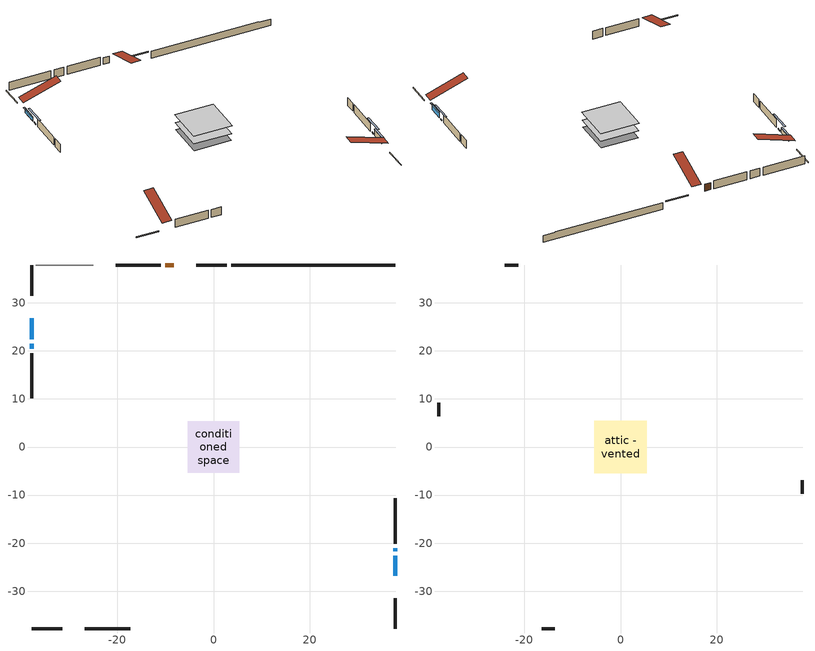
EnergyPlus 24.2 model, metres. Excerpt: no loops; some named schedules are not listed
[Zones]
conditioned space
 floor adiabatic (AdiabaticFloorConstruction): -5.39,-5.39 -5.39,5.39 5.39,5.39 5.39,-5.39 z0.76
 floor foundation (Slab1 construction): -5.34,-5.34 -5.34,5.34 5.34,5.34 5.34,-5.34 z-1.37
 wall outside (RimJoist1 construction): 2.79,37.86 -3.61,37.86 / -37.86,-37.86 -31.46,-37.86 / -37.86,37.86 -37.86,31.46 / 37.86,-37.86 37.86,-31.46 z0.76:1.06
 wall outside (AdiabaticWallConstruction 1): -8.29,37.86 -10,37.86 z0.76:2.79
 wall outside (AdiabaticWallConstruction): 37.86,-26.78 37.86,-22.65 z0.76:2.57; -37.86,26.78 -37.86,22.42 z0.76:2.04; 37.86,-21.72 37.86,-21.04 / -37.86,21.49 -37.86,20.47 z0.76:1.06
 wall outside (Wall1 construction): -10.92,37.86 -20.37,37.86 / -26.78,-37.86 -17.33,-37.86 / -37.86,19.54 -37.86,10.1 / 37.86,-20.11 37.86,-10.66 z0.76:3.2
 wall foundation (FoundationWall1 construction): 3.72,37.86,-1.37 3.72,37.86,0.76 34.45,37.86,0.76 34.45,37.86,0.61 37.86,37.86,0.61 37.86,37.86,-1.37
 wall adiabatic (Wall3 construction): -25,37.86 -36.93,37.86 z0.76:3.2
 window (WindowConstruction): 37.86,-26.78 37.86,-22.65 z0.76:2.57
 window (WindowConstruction 1): -37.86,26.78 -37.86,22.42 z0.76:2.04
 window (WindowConstruction 2): 37.86,-21.72 37.86,-21.04 z0.76:1.06
 window (WindowConstruction 3): -37.86,21.49 -37.86,20.47 z0.76:1.06
 door (Door): -8.29,37.86 -9.99,37.86 z0.76:2.79
 ceiling adiabatic (AdiabaticFloorConstruction): 5.39,-5.39 5.39,5.39 -5.39,5.39 -5.39,-5.39 z0.76
attic - vented
 floor to conditioned space (Floor1 construction Reversed): -5.5,-5.5 -5.5,5.5 5.5,5.5 5.5,-5.5 z3.2
 wall outside (Wall2 construction): -21.3,37.86 -24.07,37.86 / -16.41,-37.86 -13.64,-37.86 / -37.86,9.17 -37.86,6.4 / 37.86,-9.74 37.86,-6.97 z0.76:3.2
 roof outside (Roof1 construction): -7.36,37.86,3.2 -7.36,27.15,6.77 -4.54,27.15,6.77 -4.54,37.86,3.2; -27.71,-37.86,3.2 -27.71,-27.15,6.77 -30.53,-27.15,6.77 -30.53,-37.86,3.2; -37.86,27.71,3.2 -27.15,27.71,6.77 -27.15,30.53,6.77 -37.86,30.53,3.2; 37.86,-27.71,3.2 27.15,-27.71,6.77 27.15,-30.53,6.77 37.86,-30.53,3.2
shading: 37.86,-22.44 37.86,-26.98 38.27,-26.98 38.27,-22.44 z2.77; -37.86,22.21 -37.86,26.98 -38.27,26.98 -38.27,22.21 z2.24; 37.86,-18.4 37.86,-24.36 38.27,-24.36 38.27,-18.4 z3.7; -37.86,17.83 -37.86,24.13 -38.27,24.13 -38.27,17.83 z3.7
[Building]
Building 1: Terrain=Suburbs
[Site:Location]
Winnipeg Intl AP_MB: Latitude {deg}=49.91; Longitude {deg}=-97.24; Time Zone {hr}=-6; Elevation {m}=239; Keep Site Location Information=Yes
[Site:GroundTemperature:Shallow]
-2.46526, -5.11642, -5.32873, -4.07063, 0.979979, 6.00706, 10.3653, 13.1261, 13.3606, 11.1152, 6.8681, 1.99523
[Site:WaterMainsTemperature]
Calculation Method=Schedule; Temperature Schedule=mains temperature schedule
[Material] Roughness=Rough; Thermal Absorptance=0.9
Name | Thickness {m} | Conductivity {W/m-K} | Density {kg/m3} | Specific Heat {J/kg-K} | Solar Absorptance | Visible Absorptance
asphalt or fiberglass shingles | 0.00635 | 0.162714 | 1121.4 | 1465.45 | 0.84 | 0.84
ceiling loosefill ins | 0.338667 | 0.0480833 | 16.02 | 1046.75 | 0.7 | 0.7
ceiling stud and cavity | 0.1397 | 0.191173 | 65.682 | 1177.47 | 0.7 | 0.7
concrete 4.0 in. | 0.1016 | 1.803125 | 2242.8 | 837.4 | 0.7 | 0.7
concrete 8.0 in. | 0.2032 | 1.803125 | 2242.8 | 837.4 | 0.7 | 0.7
door material | 0.04445 | 0.053851 | 512.64 | 1214.23 | 0.7 | 0.7
exterior vertical ins | 0.0454343 | 0.029427 | 32.04 | 1214.23 | 0.7 | 0.7
floor covering | 0.0127 | 0.0433444 | 54.468 | 1339.84 | 0.6 | 0.6
floor rigid ins; wall rigid ins | 0.512978 | 0.029427 | 32.04 | 1214.23 | 0.7 | 0.7
floor stud and cavity | 0.1397 | 1.75129 | 37.0049 | 1207.88 | 0.7 | 0.7
furniture material conditioned space 1 | 0.1524 | 0.115458 | 640.8 | 1214.23 | 0.6 | 0.6
gypsum board | 0.0127 | 0.160291 | 801 | 837.4 | 0.6 | 0.6
gypsum board 1 | 0.0127 | 0.160291 | 801 | 837.4 | 0.7 | 0.7
osb sheathing 0.5 in. | 0.0127 | 0.115458 | 512.64 | 1214.23 | 0.7 | 0.7
osb sheathing 0.5 in. 1 | 0.0127 | 0.115458 | 512.64 | 1214.23 | 0.4 | 0.4
osb sheathing 0.75 in. | 0.01905 | 0.115458 | 512.64 | 1214.23 | 0.7 | 0.7
osb sheathing 2.0 in. | 0.0508 | 0.115458 | 512.64 | 1214.23 | 0.7 | 0.7
rim joist stud and cavity | 0.0508 | 0.031136 | 125.044 | 1163.47 | 0.6 | 0.6
wall stud and cavity | 0.1397 | 0.0988026 | 139.0536 | 1170.24 | 0.7 | 0.7
wall stud and cavity 1 | 0.0889 | 6.1454 | 50.32683 | 1063.81 | 0.6 | 0.6
wall stud and cavity 2 | 0.1397 | 0.0885923 | 139.0536 | 1170.24 | 0.7 | 0.7
wall stud and cavity 3 | 0.0889 | 0.380278 | 52.3479 | 1209.89 | 0.7 | 0.7
wall stud and cavity 4 | 0.0889 | 0.391764 | 83.0341 | 1211.67 | 0.7 | 0.7
wood siding | 0.0254 | 0.102417 | 544.68 | 1172.36 | 0.4 | 0.4
wood siding 1 | 0.00254 | 0.102417 | 544.68 | 1172.36 | 0.4 | 0.4
wood siding 2; wood siding 3; wood siding 4 | 0.0254 | 0.102417 | 544.68 | 1172.36 | 0.7 | 0.7
[WindowMaterial:SimpleGlazingSystem]
Name | U-Factor {W/m2-K} | Solar Heat Gain Coefficient
WindowMaterial | 1.584162 | 0.59
WindowMaterial 1 | 1.67558 | 0.57
WindowMaterial 2 | 2.39725 | 0.37
[Construction]
AdiabaticFloorConstruction: floor stud and cavity, floor rigid ins, osb sheathing 0.75 in., floor covering
AdiabaticWallConstruction: wood siding 3, wall rigid ins, wall stud and cavity 3, gypsum board
AdiabaticWallConstruction 1: wood siding 4, wall rigid ins, wall stud and cavity 3, gypsum board
Door: door material
Floor1 construction Reversed: gypsum board, ceiling stud and cavity, ceiling loosefill ins
FoundationWall1 construction: concrete 8.0 in., gypsum board 1
furniture construction conditioned space 1: furniture material conditioned space 1
PartitionWallConstruction: gypsum board, wall stud and cavity 4, gypsum board
RimJoist1 construction: wood siding 2, osb sheathing 2.0 in., rim joist stud and cavity
Roof1 construction: asphalt or fiberglass shingles
Slab1 construction: concrete 4.0 in.
Wall1 construction: wood siding, osb sheathing 0.5 in., wall stud and cavity, gypsum board
Wall2 construction: wood siding 1, wall stud and cavity 1
Wall3 construction: osb sheathing 0.5 in. 1, wall stud and cavity 2, gypsum board
WindowConstruction: WindowMaterial
WindowConstruction 1: WindowMaterial 1
WindowConstruction 2; WindowConstruction 3: WindowMaterial 2
[Zone] Multiplier=1; Part of Total Floor Area=Yes
Name | Volume {m3}
attic - vented | 70.1151
conditioned space | 575.6
[Space]
Name | Zone | Volume {m3}
attic - vented 1 | attic - vented | 70.1151
conditioned space 1 | conditioned space | 575.6
[ZoneInfiltration:EffectiveLeakageArea]
infil attic - vented 1: Zone or Space=attic - vented 1; Schedule=Always On Discrete; Effective Air Leakage Area {cm2}=4032; Stack Coefficient=0.000417866; Wind Coefficient=1.38114e-05
[ZoneMixing]
whole house fan mix: Zone or Space=attic - vented; Schedule=Always On Continuous; Design Flow Rate Calculation Method=Flow/Zone; Design Flow Rate {m3/s}=0; Source Zone or Space=conditioned space
[SurfaceProperty:ExposedFoundationPerimeter]
Slab1: Exposed Perimeter Calculation Method=TotalExposedPerimeter; Total Exposed Perimeter {m}=34.138
[InternalMass] Zone or ZoneList=conditioned space; Space or SpaceList=conditioned space 1
Name | Construction | Surface Area {m2}
furniture mass conditioned space 1 | furniture construction conditioned space 1 | 92.1201
partition wall mass | PartitionWallConstruction | 230.3
[Lights]
interior lighting: Zone or ZoneList or Space or SpaceList=conditioned space 1; Schedule=interior lighting schedule; Design Level Calculation Method=LightingLevel; Lighting Level {W}=343.2; Return Air Fraction=0; Fraction Radiant=0.6; Fraction Visible=0.2; Fraction Replaceable=1
[People]
occupants: Zone or ZoneList or Space or SpaceList=conditioned space 1; Number of People Schedule=occupants schedule; Number of People Calculation Method=People; Number of People=3; Fraction Radiant=0.314171; Sensible Heat Fraction=0.56303; Activity Level Schedule=occupants activity schedule; Carbon Dioxide Generation Rate {m3/s-W}=0; Enable ASHRAE 55 Comfort Warnings=No; Mean Radiant Temperature Calculation Type=EnclosureAveraged
[ElectricEquipment] Zone or ZoneList or Space or SpaceList=conditioned space 1; Design Level Calculation Method=EquipmentLevel
Name | Schedule | Design Level {W} | Fraction Latent | Fraction Radiant | Fraction Lost
clothes dryer | clothes dryer schedule | 140.772 | 0.015 | 0.081 | 0.85
clothes washer | clothes washer schedule | 32.1985 | 0.03 | 0.162 | 0.7
cooking range | cooking range schedule | 208.969 | 0.08 | 0.432 | 0.2
dishwasher | dishwasher schedule | 66.8632 | 0.3 | 0.18 | 0.4
fridge | fridge schedule | 72.9452 | 0 | 0.6 | 0
mech vent house fan | mech vent house fan schedule | 0 | 0 | 0 | 1
mech vent house fan cfis | mech vent house fan cfis schedule | 0 | 0 | 0 | 0
misc plug loads | misc plug loads schedule | 494.7 | 0.045 | 0.513 | 0.1
whole house fan | Always On Discrete | 0 | 0 | 0 | 1
[OtherEquipment] Zone or ZoneList or Space or SpaceList=conditioned space 1; Design Level Calculation Method=EquipmentLevel
Name | Fuel Type | Schedule | Design Level {W} | Fraction Latent | Fraction Radiant | Fraction Lost
clothes dryer 1 | Electricity | clothes dryer schedule | 0 | 0.015 | 0.081 | 0.85
cooking range 1 | Electricity | cooking range schedule | 0 | 0.08 | 0.432 | 0.2
general water use latent | None | general water use schedule | 59.3978 | 1 | 0 | 0
general water use sensible | None | general water use schedule | -58.539 | 0 | 0.6 | 0
mech vent house fan latent load | None | Always On Discrete | 0 | 1 | 0 | 0
mech vent house fan sensible load | None | Always On Discrete | 0 | 0 | 0 | 0
water heater energy adjustment1 | Electricity | Always On Discrete | 0.01 | 0 | 0 | 1
[ZoneInfiltration:DesignFlowRate] Zone or ZoneList or Space or SpaceList=conditioned space 1; Schedule=Always On Discrete; Design Flow Rate Calculation Method=Flow/Zone; Design Flow Rate {m3/s}=0
infil flow; natural vent flow; whole house fan flow
[ZoneControl:Thermostat]
conditioned space Thermostat: Zone or ZoneList=conditioned space; Control Type Schedule=conditioned space Thermostat Schedule; Control 1=conditioned space temperature setpoint; Temperature Difference Between Cutout And Setpoint {deltaC}=0
[ZoneHVAC:Baseboard:Convective:Electric]
electric baseboard: Availability Schedule=Always On Discrete; Heating Design Capacity {W}=9295.63; Efficiency=1
[Zone equipment]
conditioned space: electric baseboard
[Foundation:Kiva]
Foundation Kiva 1: Initial Indoor Air Temperature {C}=21; Wall Height Above Grade {m}=0.759988; Wall Depth Below Slab {m}=0.2032; Custom Block Material Name 1=exterior vertical ins; Custom Block Depth 1 {m}=2.13; Custom Block X Position 1 {m}=0.2159; Custom Block Z Position 1 {m}=0
[Foundation:Kiva:Settings]
Soil Conductivity {W/m-K}=0.849921; Soil Density {kg/m3}=1842.3; Soil Specific Heat {J/kg-K}=418.7; Ground Solar Absorptivity=0.9; Ground Thermal Absorptivity=0.9; Ground Surface Roughness {m}=0.03; Far-Field Width {m}=40; Deep-Ground Boundary Condition=ZeroFlux; Deep-Ground Depth {m}=40; Minimum Cell Dimension {m}=0.2; Maximum Cell Growth Coefficient=3; Simulation Timestep=Timestep
[Exterior:Lights]
exterior lighting: Schedule=exterior lighting schedule; Design Level {W}=75.6
[EnergyManagementSystem:GlobalVariable]
infil_program_Qfan
infil_program_Qinf
natural_vent_program_Qnv
natural_vent_program_Qwhf
[EnergyManagementSystem:Sensor]
Name | Output:Variable or Output:Meter Index Key | Output:Variable or Output:Meter
airflow_gain | infil flow | Infiltration Sensible Heat Gain Energy
airflow_gain_1 | natural vent flow | Infiltration Sensible Heat Gain Energy
airflow_gain_2 | whole house fan flow | Infiltration Sensible Heat Gain Energy
airflow_loss | infil flow | Infiltration Sensible Heat Loss Energy
airflow_loss_1 | natural vent flow | Infiltration Sensible Heat Loss Energy
airflow_loss_2 | whole house fan flow | Infiltration Sensible Heat Loss Energy
clg_load_cond |  | Cooling:EnergyTransfer:Zone:CONDITIONED SPACE
clg_sp_s; clg_sp_s_1 | cooling setpoint | Schedule Value
clothes_dryer_exhaust_0_sch_s | clothes dryer exhaust 0 schedule | Schedule Value
conditioned_space_clg_unmet_s | conditioned space | Zone Cooling Setpoint Not Met Time
conditioned_space_htg_unmet_s | conditioned space | Zone Heating Setpoint Not Met Time
cool_season | cooling season schedule | Schedule Value
fridge_tin_s; tin_s; tin_s_1 | conditioned space | Zone Mean Air Temperature
htg_load_cond |  | Heating:EnergyTransfer:Zone:CONDITIONED SPACE
htg_sp_s; htg_sp_s_1 | heating setpoint | Schedule Value
ig_ee_conv | clothes dryer | Electric Equipment Convective Heating Energy
ig_ee_conv_2 | cooking range | Electric Equipment Convective Heating Energy
ig_ee_conv_4 | fridge | Electric Equipment Convective Heating Energy
ig_ee_conv_5 | misc plug loads | Electric Equipment Convective Heating Energy
ig_ee_conv_6 | whole house fan | Electric Equipment Convective Heating Energy
ig_ee_rad | clothes dryer | Electric Equipment Radiant Heating Energy
ig_ee_rad_2 | cooking range | Electric Equipment Radiant Heating Energy
ig_ee_rad_4 | fridge | Electric Equipment Radiant Heating Energy
ig_ee_rad_5 | misc plug loads | Electric Equipment Radiant Heating Energy
ig_ee_rad_6 | whole house fan | Electric Equipment Radiant Heating Energy
ig_lgt_conv | interior lighting | Lights Convective Heating Energy
ig_lgt_rad | interior lighting | Lights Radiant Heating Energy
ig_lgt_vis | interior lighting | Lights Visible Radiation Heating Energy
ig_oe_conv | clothes dryer 1 | Other Equipment Convective Heating Energy
ig_oe_conv_1 | cooking range 1 | Other Equipment Convective Heating Energy
ig_oe_conv_2 | general water use latent | Other Equipment Convective Heating Energy
ig_oe_conv_3 | general water use sensible | Other Equipment Convective Heating Energy
ig_oe_conv_4 | water heater energy adjustment1 | Other Equipment Convective Heating Energy
ig_oe_rad | clothes dryer 1 | Other Equipment Radiant Heating Energy
ig_oe_rad_1 | cooking range 1 | Other Equipment Radiant Heating Energy
ig_oe_rad_2 | general water use latent | Other Equipment Radiant Heating Energy
ig_oe_rad_3 | general water use sensible | Other Equipment Radiant Heating Energy
ig_oe_rad_4 | water heater energy adjustment1 | Other Equipment Radiant Heating Energy
ig_ppl_conv | occupants | People Convective Heating Energy
ig_ppl_rad | occupants | People Radiant Heating Energy
im_conv | furniture mass conditioned space 1 | Surface Inside Face Convection Heat Gain Energy
im_conv_1 | partition wall mass | Surface Inside Face Convection Heat Gain Energy
im_ig | furniture mass conditioned space 1 | Surface Inside Face Internal Gains Radiation Heat Gain Energy
im_ig_1 | partition wall mass | Surface Inside Face Internal Gains Radiation Heat Gain Energy
im_lgt | furniture mass conditioned space 1 | Surface Inside Face Lights Radiation Heat Gain Energy
im_lgt_1 | partition wall mass | Surface Inside Face Lights Radiation Heat Gain Energy
im_sol | furniture mass conditioned space 1 | Surface Inside Face Solar Radiation Heat Gain Energy
im_sol_1 | partition wall mass | Surface Inside Face Solar Radiation Heat Gain Energy
im_surf | furniture mass conditioned space 1 | Surface Inside Face Net Surface Thermal Radiation Heat Gain Energy
im_surf_1 | partition wall mass | Surface Inside Face Net Surface Thermal Radiation Heat Gain Energy
mv_conv | mech vent house fan | Electric Equipment Convective Heating Energy
mv_conv_1 | mech vent house fan cfis | Electric Equipment Convective Heating Energy
mv_conv_2 | mech vent house fan latent load | Other Equipment Convective Heating Energy
mv_conv_3 | mech vent house fan sensible load | Other Equipment Convective Heating Energy
mv_rad | mech vent house fan | Electric Equipment Radiant Heating Energy
mv_rad_1 | mech vent house fan cfis | Electric Equipment Radiant Heating Energy
mv_rad_2 | mech vent house fan latent load | Other Equipment Radiant Heating Energy
mv_rad_3 | mech vent house fan sensible load | Other Equipment Radiant Heating Energy
natural_vent_s | natural vent schedule | Schedule Value
out_pb_s |  | Site Outdoor Air Barometric Pressure
out_wt_s |  | Site Outdoor Air Humidity Ratio
site_vw_s |  | Site Wind Speed
ss_back_out | Window1 | Surface Window Shortwave from Zone Back Out Window Heat Transfer Rate
ss_back_out_1 | Window3 | Surface Window Shortwave from Zone Back Out Window Heat Transfer Rate
ss_back_out_2 | Window6 | Surface Window Shortwave from Zone Back Out Window Heat Transfer Rate
ss_back_out_3 | Window8 | Surface Window Shortwave from Zone Back Out Window Heat Transfer Rate
ss_conv | Door1 | Surface Inside Face Convection Heat Gain Energy
ss_conv_1 | Window1 | Surface Inside Face Convection Heat Gain Energy
ss_conv_2 | Window3 | Surface Inside Face Convection Heat Gain Energy
ss_conv_3 | Window6 | Surface Inside Face Convection Heat Gain Energy
ss_conv_4 | Window8 | Surface Inside Face Convection Heat Gain Energy
ss_ig | Door1 | Surface Inside Face Internal Gains Radiation Heat Gain Energy
ss_ig_1 | Window1 | Surface Inside Face Internal Gains Radiation Heat Gain Energy
ss_ig_2 | Window3 | Surface Inside Face Internal Gains Radiation Heat Gain Energy
ss_ig_3 | Window6 | Surface Inside Face Internal Gains Radiation Heat Gain Energy
ss_ig_4 | Window8 | Surface Inside Face Internal Gains Radiation Heat Gain Energy
ss_lgt | Door1 | Surface Inside Face Lights Radiation Heat Gain Energy
ss_sol | Door1 | Surface Inside Face Solar Radiation Heat Gain Energy
ss_surf | Door1 | Surface Inside Face Net Surface Thermal Radiation Heat Gain Energy
ss_surf_1 | Window1 | Surface Inside Face Net Surface Thermal Radiation Heat Gain Energy
ss_surf_2 | Window3 | Surface Inside Face Net Surface Thermal Radiation Heat Gain Energy
ss_surf_3 | Window6 | Surface Inside Face Net Surface Thermal Radiation Heat Gain Energy
ss_surf_4 | Window8 | Surface Inside Face Net Surface Thermal Radiation Heat Gain Energy
ss_trans_in | Window1 | Surface Window Transmitted Solar Radiation Rate
ss_trans_in_1 | Window3 | Surface Window Transmitted Solar Radiation Rate
ss_trans_in_2 | Window6 | Surface Window Transmitted Solar Radiation Rate
ss_trans_in_3 | Window8 | Surface Window Transmitted Solar Radiation Rate
ss_trans_out | Window1 | Surface Inside Face Initial Transmitted Diffuse Transmitted Out Window Solar Radiation Rate
ss_trans_out_1 | Window3 | Surface Inside Face Initial Transmitted Diffuse Transmitted Out Window Solar Radiation Rate
ss_trans_out_2 | Window6 | Surface Inside Face Initial Transmitted Diffuse Transmitted Out Window Solar Radiation Rate
ss_trans_out_3 | Window8 | Surface Inside Face Initial Transmitted Diffuse Transmitted Out Window Solar Radiation Rate
s_conv | Floor1 | Surface Inside Face Convection Heat Gain Energy
s_conv_1 | FoundationWall1 | Surface Inside Face Convection Heat Gain Energy
s_conv_10 | Wall1:180 | Surface Inside Face Convection Heat Gain Energy
s_conv_11 | Wall1:270 | Surface Inside Face Convection Heat Gain Energy
s_conv_12 | Wall1:90 | Surface Inside Face Convection Heat Gain Energy
s_conv_13 | Wall3 | Surface Inside Face Convection Heat Gain Energy
s_conv_2 | inferred conditioned ceiling | Surface Inside Face Convection Heat Gain Energy
s_conv_3 | inferred conditioned floor | Surface Inside Face Convection Heat Gain Energy
s_conv_4 | RimJoist1:0 | Surface Inside Face Convection Heat Gain Energy
s_conv_5 | RimJoist1:180 | Surface Inside Face Convection Heat Gain Energy
s_conv_6 | RimJoist1:270 | Surface Inside Face Convection Heat Gain Energy
s_conv_7 | RimJoist1:90 | Surface Inside Face Convection Heat Gain Energy
s_conv_8 | Slab1 | Surface Inside Face Convection Heat Gain Energy
s_conv_9 | Wall1:0 | Surface Inside Face Convection Heat Gain Energy
s_ig | Floor1 | Surface Inside Face Internal Gains Radiation Heat Gain Energy
s_ig_1 | FoundationWall1 | Surface Inside Face Internal Gains Radiation Heat Gain Energy
s_ig_10 | Wall1:180 | Surface Inside Face Internal Gains Radiation Heat Gain Energy
s_ig_11 | Wall1:270 | Surface Inside Face Internal Gains Radiation Heat Gain Energy
s_ig_12 | Wall1:90 | Surface Inside Face Internal Gains Radiation Heat Gain Energy
s_ig_13 | Wall3 | Surface Inside Face Internal Gains Radiation Heat Gain Energy
s_ig_2 | inferred conditioned ceiling | Surface Inside Face Internal Gains Radiation Heat Gain Energy
s_ig_3 | inferred conditioned floor | Surface Inside Face Internal Gains Radiation Heat Gain Energy
s_ig_4 | RimJoist1:0 | Surface Inside Face Internal Gains Radiation Heat Gain Energy
s_ig_5 | RimJoist1:180 | Surface Inside Face Internal Gains Radiation Heat Gain Energy
s_ig_6 | RimJoist1:270 | Surface Inside Face Internal Gains Radiation Heat Gain Energy
s_ig_7 | RimJoist1:90 | Surface Inside Face Internal Gains Radiation Heat Gain Energy
s_ig_8 | Slab1 | Surface Inside Face Internal Gains Radiation Heat Gain Energy
s_ig_9 | Wall1:0 | Surface Inside Face Internal Gains Radiation Heat Gain Energy
s_lgt | Floor1 | Surface Inside Face Lights Radiation Heat Gain Energy
s_lgt_1 | FoundationWall1 | Surface Inside Face Lights Radiation Heat Gain Energy
s_lgt_10 | Wall1:180 | Surface Inside Face Lights Radiation Heat Gain Energy
s_lgt_11 | Wall1:270 | Surface Inside Face Lights Radiation Heat Gain Energy
s_lgt_12 | Wall1:90 | Surface Inside Face Lights Radiation Heat Gain Energy
s_lgt_13 | Wall3 | Surface Inside Face Lights Radiation Heat Gain Energy
s_lgt_2 | inferred conditioned ceiling | Surface Inside Face Lights Radiation Heat Gain Energy
s_lgt_3 | inferred conditioned floor | Surface Inside Face Lights Radiation Heat Gain Energy
s_lgt_4 | RimJoist1:0 | Surface Inside Face Lights Radiation Heat Gain Energy
s_lgt_5 | RimJoist1:180 | Surface Inside Face Lights Radiation Heat Gain Energy
s_lgt_6 | RimJoist1:270 | Surface Inside Face Lights Radiation Heat Gain Energy
s_lgt_7 | RimJoist1:90 | Surface Inside Face Lights Radiation Heat Gain Energy
s_lgt_8 | Slab1 | Surface Inside Face Lights Radiation Heat Gain Energy
s_lgt_9 | Wall1:0 | Surface Inside Face Lights Radiation Heat Gain Energy
s_sol | Floor1 | Surface Inside Face Solar Radiation Heat Gain Energy
s_sol_1 | FoundationWall1 | Surface Inside Face Solar Radiation Heat Gain Energy
s_sol_10 | Wall1:180 | Surface Inside Face Solar Radiation Heat Gain Energy
s_sol_11 | Wall1:270 | Surface Inside Face Solar Radiation Heat Gain Energy
s_sol_12 | Wall1:90 | Surface Inside Face Solar Radiation Heat Gain Energy
s_sol_13 | Wall3 | Surface Inside Face Solar Radiation Heat Gain Energy
s_sol_2 | inferred conditioned ceiling | Surface Inside Face Solar Radiation Heat Gain Energy
s_sol_3 | inferred conditioned floor | Surface Inside Face Solar Radiation Heat Gain Energy
s_sol_4 | RimJoist1:0 | Surface Inside Face Solar Radiation Heat Gain Energy
s_sol_5 | RimJoist1:180 | Surface Inside Face Solar Radiation Heat Gain Energy
s_sol_6 | RimJoist1:270 | Surface Inside Face Solar Radiation Heat Gain Energy
s_sol_7 | RimJoist1:90 | Surface Inside Face Solar Radiation Heat Gain Energy
s_sol_8 | Slab1 | Surface Inside Face Solar Radiation Heat Gain Energy
s_sol_9 | Wall1:0 | Surface Inside Face Solar Radiation Heat Gain Energy
s_surf | Floor1 | Surface Inside Face Net Surface Thermal Radiation Heat Gain Energy
s_surf_1 | FoundationWall1 | Surface Inside Face Net Surface Thermal Radiation Heat Gain Energy
s_surf_10 | Wall1:180 | Surface Inside Face Net Surface Thermal Radiation Heat Gain Energy
s_surf_11 | Wall1:270 | Surface Inside Face Net Surface Thermal Radiation Heat Gain Energy
s_surf_12 | Wall1:90 | Surface Inside Face Net Surface Thermal Radiation Heat Gain Energy
s_surf_13 | Wall3 | Surface Inside Face Net Surface Thermal Radiation Heat Gain Energy
s_surf_2 | inferred conditioned ceiling | Surface Inside Face Net Surface Thermal Radiation Heat Gain Energy
s_surf_3 | inferred conditioned floor | Surface Inside Face Net Surface Thermal Radiation Heat Gain Energy
s_surf_4 | RimJoist1:0 | Surface Inside Face Net Surface Thermal Radiation Heat Gain Energy
s_surf_5 | RimJoist1:180 | Surface Inside Face Net Surface Thermal Radiation Heat Gain Energy
s_surf_6 | RimJoist1:270 | Surface Inside Face Net Surface Thermal Radiation Heat Gain Energy
s_surf_7 | RimJoist1:90 | Surface Inside Face Net Surface Thermal Radiation Heat Gain Energy
s_surf_8 | Slab1 | Surface Inside Face Net Surface Thermal Radiation Heat Gain Energy
s_surf_9 | Wall1:0 | Surface Inside Face Net Surface Thermal Radiation Heat Gain Energy
tout_s | conditioned space | Zone Outdoor Air Drybulb Temperature
win_s | conditioned space | Zone Air Humidity Ratio
[EnergyManagementSystem:Actuator]
Name | Actuated Component Unique | Actuated Component Type | Actuated Component Control Type
fridge_schedule_act | fridge schedule | Schedule:Constant | Schedule Value
infil_flow_act | infil flow | Zone Infiltration | Air Exchange Flow Rate
mech_vent_house_fan_cfis_act | mech vent house fan cfis | ElectricEquipment | Electricity Rate
mech_vent_house_fan_latent_load_act | mech vent house fan latent load | OtherEquipment | Power Level
mech_vent_house_fan_sensible_load_act | mech vent house fan sensible load | OtherEquipment | Power Level
natural_vent_flow_act | natural vent flow | Zone Infiltration | Air Exchange Flow Rate
water_heater_ec_adj_act | water heater energy adjustment1 | OtherEquipment | Power Level
whole_house_fan_act | whole house fan | ElectricEquipment | Electricity Rate
whole_house_fan_flow_act | whole house fan flow | Zone Infiltration | Air Exchange Flow Rate
whole_house_fan_mix_act | whole house fan mix | ZoneMixing | Air Exchange Flow Rate
